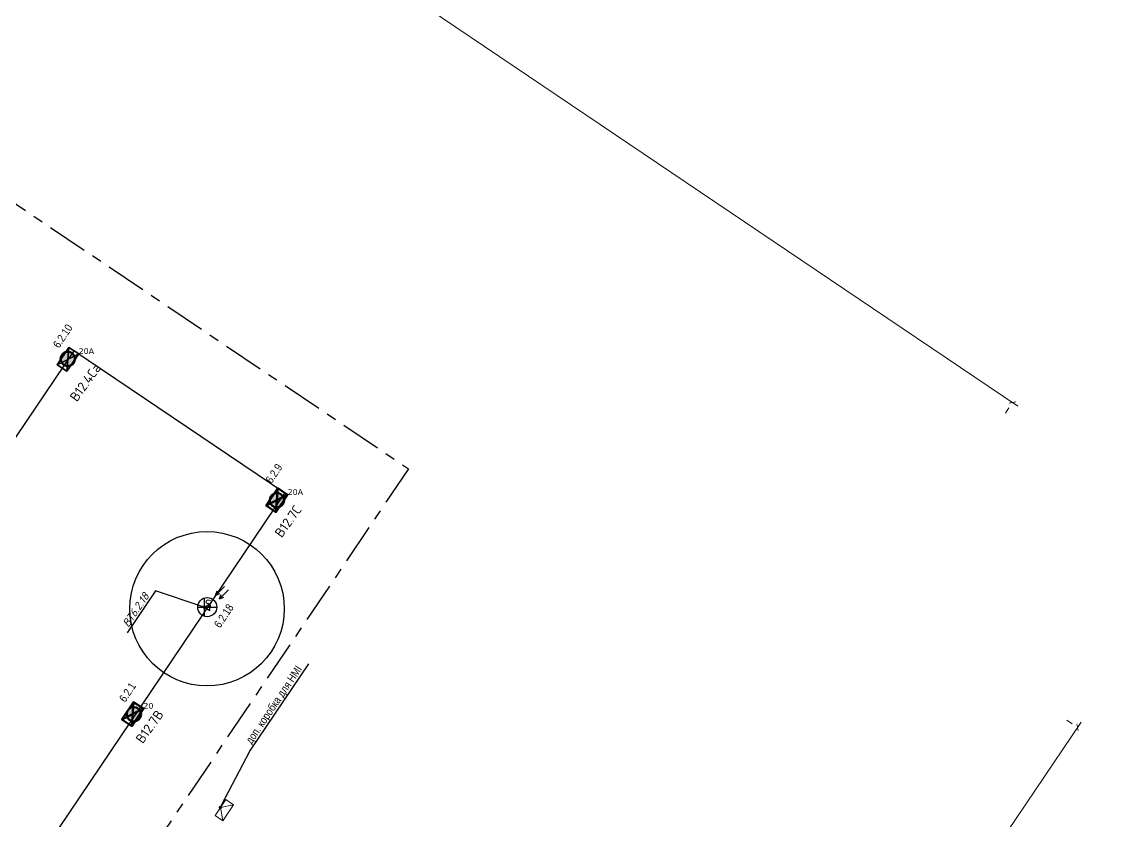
# Model space of a CAD drawing. Header units: millimetres. Extents: x -243740 to 150609, y -473655 to -165121.
# Drawn here: x 116031 to 150609, y -277976 to -252877 of the extents above; entities that cross this region are included whole.
import ezdxf
from ezdxf import colors
from ezdxf.entities.mleader import LeaderData, LeaderLine
from ezdxf.enums import TextEntityAlignment as Align
from ezdxf.math import Vec2, Vec3

# ---------------------------------------------------------------- set-up
doc = ezdxf.new("R2010")
doc.units = ezdxf.units.MM
doc.linetypes.add('Линия сетки', pattern=[22.225, 12.7, -3.175, 3.175, -3.175])
doc.linetypes.add('Штрих', pattern=[6.35, 3.175, -3.175])
for name, color, linetype, lineweight in [('0_Авт.', 255, 'Continuous', 5), ('_освещение_dali', 3, 'Continuous', 50), ('A-ANNO-DIMS', 7, 'Continuous', 9), ('DALLI', 6, 'TRAY', 30), ('Аварийное_овещение', 1, 'Continuous', 30), ('АР_монолит', 252, 'Continuous', 50), ('Светильники аварийные', 1, 'Continuous', 40)]:
    doc.layers.add(name, color=color, linetype=linetype, lineweight=lineweight)
doc.layers.add('_Гр.ЩД-1В.5.3.I4.6', color=6, linetype='Continuous')
doc.layers.add('Вставка', color=252, linetype='Continuous')
doc.layers.add('сВЕтильники', color=7, linetype='Continuous', lineweight=40, true_color=0x600080)
doc.styles.add('ELine', font='txt.shx')
doc.styles.add('GOST 2.304', font='')
doc.styles.add('ISOCPEUR_1', font='isocpeur.ttf', dxfattribs={"height": 200})
doc.styles.get("Standard").update_dxf_attribs({"font": 'ARIALN.TTF'})
doc.styles.add('TableTextStyle', font='')
doc.styles.add('Шрифт - 200', font='', dxfattribs={"height": 200})
doc.styles.get('GOST 2.304').set_extended_font_data('GOST Common')
doc.styles.get('TableTextStyle').set_extended_font_data('VERDANA.TTF')
doc.styles.get('Шрифт - 200').set_extended_font_data('GOST Common', italic=True)
doc.linetypes.add('TRAY', pattern='A,12.119257,["_",ELine,S=4.5,R=90,X=0,Y=-1.555839],0.750382,["_",ELine,S=4.5,R=0,X=0,Y=-0.805849],1.314849,["_",ELine,S=4.5,R=0,X=0,Y=-0.805849],2.250029,["_",ELine,S=4.5,R=90,X=0,Y=-1.555839],13.565483', length=30)
doc.linetypes.add('Truba', pattern='A,3e-05,[4,MSH_7,S=1,R=0,X=0,Y=0],-3.022072', length=3.022102)
doc.linetypes.add('Проводка в лотке', pattern='A,7.5,[130,ltypeshp.shx,S=0.5,R=0,X=0,Y=0],1,[130,ltypeshp.shx,S=1,R=90,X=0,Y=-0.5],1,[130,ltypeshp.shx,S=0.5,R=0,X=0,Y=0],7.5', length=17)
doc.dimstyles.new('М-200', dxfattribs={"dimtxt": 400, "dimasz": 160, "dimexe": 200, "dimexo": 400, "dimgap": 50, "dimtad": 1, "dimdec": 0, "dimzin": 0, "dimdsep": 46, "dimtxsty": 'GOST 2.304', "dimblk": 'ARCHTICK', "dimcen": 180, "dimdle": 200, "dimadec": 0, "dimazin": 0, "dimtfac": 1, "dimtdec": 0, "dimtmove": 1, "dimatfit": 0, "dimfxl": 1, "dimtolj": 1, "dimtzin": 0, "dimarcsym": 0})

# ---------------------------------------------------------------- blocks, each defined once
blk = doc.blocks.new('_ArchTick')
at = {"color": 0, "linetype": 'ByBlock', "const_width": 0.15}
blk.add_lwpolyline([(-0.5, -0.5), (0.5, 0.5)], dxfattribs=at)
blk = doc.blocks.new('*D44')
at = {"layer": 'A-ANNO-DIMS', "color": 0, "lineweight": -2}
for p, q in [((-93434, -34052), (-93322, -33886)), ((-22659, -81307), (-93376, -33608)), ((-23049, -81527), (-22937, -81361))]:
    blk.add_line(p, q, dxfattribs=at)
at = {"layer": 'Defpoints', "color": 0, "lineweight": 30, "transparency": 16777216}
for p in [(-93210, -33720), (-93210, -33720), (-22825, -81196)]:
    blk.add_point(p, dxfattribs=at)
at = {"layer": 'A-ANNO-DIMS', "color": 0, "lineweight": -2, "xscale": 160, "yscale": 160, "zscale": 160}
for p, rotation in [((-93210, -33720), 145.9999990259533), ((-22825, -81196), 325.9999990259533)]:
    blk.add_blockref('_ArchTick', p, dxfattribs=dict(at, rotation=rotation))
at = {"layer": 'A-ANNO-DIMS', "color": 0, "insert": (-57878, -57251), "char_height": 400, "attachment_point": 5, "rotation": 326, "style": 'GOST 2.304'}
blk.add_mtext('\\A1;84900', dxfattribs=at)
blk = doc.blocks.new('*D5')
at = {"layer": 'A-ANNO-DIMS', "color": 0, "lineweight": -2, "transparency": 16777216}
for p, q in [((-593595, -339954), (-537899, -257382)), ((-538342, -257324), (-538177, -257436)), ((-593814, -339565), (-593649, -339677))]:
    blk.add_line(p, q, dxfattribs=at)
at = {"layer": 'Defpoints', "color": 0, "transparency": 16777216}
for p in [(-538011, -257548), (-538011, -257548), (-593483, -339788)]:
    blk.add_point(p, dxfattribs=at)
at = {"layer": 'A-ANNO-DIMS', "color": 0, "lineweight": -2, "transparency": 16777216, "xscale": 160, "yscale": 160, "zscale": 160}
for p, rotation in [((-538011, -257548), 55.99999854218721), ((-593483, -339788), 235.9999985421872)]:
    blk.add_blockref('_ArchTick', p, dxfattribs=dict(at, rotation=rotation))
at = {"layer": 'A-ANNO-DIMS', "color": 0, "transparency": 16777216, "insert": (-565954, -298528), "char_height": 400, "attachment_point": 5, "rotation": 56, "style": 'GOST 2.304'}
blk.add_mtext('\\A1;99200', dxfattribs=at)
blk = doc.blocks.new('A$C0249faeb')
at = {"layer": 'DALLI', "color": 0, "linetype": 'Линия сетки', "lineweight": -3, "ltscale": 100}
blk.add_lwpolyline([(-14874, 3986), (-31472, -20621), (-57455, -3095), (-40857, 21511)], close=True, dxfattribs=at)
blk = doc.blocks.new('A$C85fa3c5e')
at = {"layer": '0_Авт.', "color": 6, "lineweight": 25, "ltscale": 100}
for points in [[(5.42, 6.5), (2.59, 3.68), (3.15, 5.07)], [(5.42, 6.5), (2.59, 3.68), (3.98, 4.24)], [(6.66, 5.43), (3.83, 2.6), (4.39, 3.99)], [(6.66, 5.43), (3.83, 2.6), (5.22, 3.16)], [(-3, 0), (3, 0)], [(-0.97, 2.84), (-0.98, -2.84)], [(-0.98, 0), (0.85, 1), (0.85, -0.01)], [(-0.98, 0), (0.84, -1.02), (0.85, -0.01)]]:
    blk.add_lwpolyline(points, dxfattribs=at)
blk.add_circle((0, 0), 3, dxfattribs=at)
blk = doc.blocks.new('*U419')
at = {"color": 0}
for p, q in [((-333, 43), (84, 124)), ((84, 124), (165, -292))]:
    blk.add_line(p, q, dxfattribs=at)
blk.add_lwpolyline([(-165, 292), (333, -43), (165, -292), (-333, 43)], close=True, dxfattribs=at)
blk = doc.blocks.new('_Dot')
at = {"color": 0, "linetype": 'ByBlock', "lineweight": -2}
blk.add_line((-0.5, 0), (-1, 0), dxfattribs=at)
at = {"color": 0, "linetype": 'ByBlock', "const_width": 0.5}
blk.add_lwpolyline([(-0.25, 0, 1), (0.25, 0, 1)], format="xyb", close=True, dxfattribs=at)
blk = doc.blocks.new('26494_2_0')
mesh = blk.add_polyface()
corners = [(0.186, 0.329, -0.215), (0.186, -0.329), (0.186, -0.329, -0.215), (0.186, -0.329), (0.186, 0.329, -0.215), (0.186, 0.329), (0.186, -0.329, -0.215), (-0.186, -0.329), (-0.186, -0.329, -0.215), (-0.186, -0.329), (0.186, -0.329, -0.215), (0.186, -0.329), (-0.186, -0.329, -0.215), (-0.186, 0.329), (-0.186, 0.329, -0.215), (-0.186, 0.329), (-0.186, -0.329, -0.215), (-0.186, -0.329), (-0.186, 0.329, -0.215), (0.186, 0.329), (0.186, 0.329, -0.215), (0.186, 0.329), (-0.186, 0.329, -0.215), (-0.186, 0.329), (0.186, 0.329), (-0.186, -0.329), (0.186, -0.329), (-0.186, -0.329), (0.186, 0.329), (-0.186, 0.329), (-0.186, 0.329, -0.215), (0.186, -0.329, -0.215), (-0.186, -0.329, -0.215), (0.186, -0.329, -0.215), (-0.186, 0.329, -0.215), (0.186, 0.329, -0.215)]
mesh.append_faces([[corners[k] for k in face] for face in [(0, 1, 2), (3, 4, 5), (6, 7, 8), (9, 10, 11), (12, 13, 14), (15, 16, 17), (18, 19, 20), (21, 22, 23), (24, 25, 26), (27, 28, 29), (30, 31, 32), (33, 34, 35)]])
blk = doc.blocks.new('26549_2_0')
mesh = blk.add_polyface()
corners = [(0.186, 0.329, -0.215), (0.186, -0.329), (0.186, -0.329, -0.215), (0.186, -0.329), (0.186, 0.329, -0.215), (0.186, 0.329), (0.186, -0.329, -0.215), (-0.186, -0.329), (-0.186, -0.329, -0.215), (-0.186, -0.329), (0.186, -0.329, -0.215), (0.186, -0.329), (-0.186, -0.329, -0.215), (-0.186, 0.329), (-0.186, 0.329, -0.215), (-0.186, 0.329), (-0.186, -0.329, -0.215), (-0.186, -0.329), (-0.186, 0.329, -0.215), (0.186, 0.329), (0.186, 0.329, -0.215), (0.186, 0.329), (-0.186, 0.329, -0.215), (-0.186, 0.329), (0.186, 0.329), (-0.186, -0.329), (0.186, -0.329), (-0.186, -0.329), (0.186, 0.329), (-0.186, 0.329), (-0.186, 0.329, -0.215), (0.186, -0.329, -0.215), (-0.186, -0.329, -0.215), (0.186, -0.329, -0.215), (-0.186, 0.329, -0.215), (0.186, 0.329, -0.215)]
mesh.append_faces([[corners[k] for k in face] for face in [(0, 1, 2), (3, 4, 5), (6, 7, 8), (9, 10, 11), (12, 13, 14), (15, 16, 17), (18, 19, 20), (21, 22, 23), (24, 25, 26), (27, 28, 29), (30, 31, 32), (33, 34, 35)]])
blk = doc.blocks.new('dgdg')
at = {"layer": 'Аварийное_овещение', "lineweight": 40, "xscale": 1000, "yscale": 1000, "zscale": 1000, "rotation": 325.9999999999997}
blk.add_blockref('26494_2_0', (352113, 133963, 3151), dxfattribs=at)
at = {"layer": 'сВЕтильники', "lineweight": 40, "xscale": 1000, "yscale": 1000, "zscale": 1000, "rotation": 325.9999999999997}
for name, p in [('26549_2_0', (358676, 129536, 3151)), ('26494_2_0', (354147, 122821, 3151))]:
    blk.add_blockref(name, p, dxfattribs=at)
at = {"layer": 'сВЕтильники', "style": 'ISOCPEUR_1'}
for s, p in [('В12.7С', (358827, 128339, 21000)), ('В12.7В', (354462, 121869, 21000))]:
    blk.add_text(s, height=300, rotation=54.2972, dxfattribs=at).set_placement(p)
at = {"layer": 'Светильники аварийные', "style": 'ISOCPEUR_1'}
blk.add_text('В12.4Са', height=300, rotation=54.2972, dxfattribs=at).set_placement((352394, 132609))
blk = doc.blocks.new('A$Cab2378fa')
at = {"lineweight": 25}
h = blk.add_hatch(color=0, dxfattribs=at)
h.paths.add_polyline_path([(162, -157, 0.442338), (148, 178), (0, 0)])
h.paths.add_polyline_path([(-142, -170), (0, 0), (-163, 158, 0.430096)])
at = {"lineweight": 25, "true_color": 0xfff5f5}
h = blk.add_hatch(color=7, dxfattribs=at)
h.dxf.hatch_style = 1
h.paths.add_polyline_path([(0, 0), (-142, -170, 0.174923), (3, -222, 0.197808), (162, -157)])
h.paths.add_polyline_path([(-163, 158), (0, 0), (148, 178, 0.175398), (3, 230, 0.209014)])
blk.add_circle((3, 4), 226)
blk = doc.blocks.new('Оси200')
at = {"layer": 'A-ANNO-DIMS'}
dim = blk.add_aligned_dim(p1=(-22825.1, -81195.6), p2=(-93210.4, -33720.1), distance=0, dimstyle='М-200', dxfattribs=at)
dim.commit()
dim.dimension.update_dxf_attribs({"geometry": '*D44', "text_midpoint": (-57878, -57250.6)})
dim = blk.add_aligned_dim(p1=(-76255.4, -173643), p2=(-20783.5, -91402.5), distance=0, dimstyle='М-200', dxfattribs=at)
dim.commit()
dim.dimension.update_dxf_attribs({"geometry": '*D5', "text_midpoint": (-48726.7, -132382.9), "insert": (517227.4, 166145.4)})
blk = doc.blocks.new('A$C010e0e93')
at = {"layer": 'A-ANNO-DIMS'}
blk.add_blockref('Оси200', (404603.7, 213803.6), dxfattribs=at)

msp = doc.modelspace()

# ---------------------------------------------------------------- block references
at = {"layer": '_освещение_dali', "color": 1, "ltscale": 100}
for p in [(117465, -263465), (124033, -267905, 2936)]:
    msp.add_blockref('A$Cab2378fa', p, dxfattribs=at)
at = {"layer": '_освещение_dali', "color": 5, "ltscale": 100}
msp.add_blockref('A$Cab2378fa', (119541, -274628), dxfattribs=at)

# ---------------------------------------------------------------- texts
at = {"layer": '_освещение_dali', "color": 231, "true_color": 0xf596b6, "style": 'TableTextStyle'}
for s, p in [('20А', (124374, -267733, 3151)), ('20', (119844, -274448, 3151))]:
    msp.add_text(s, height=180, dxfattribs=at).set_placement(p)

# ---------------------------------------------------------------- next in the draw order: block references
at = {"layer": 'Вставка', "linetype": 'Truba', "lineweight": 30, "ltscale": 100}
msp.add_blockref('A$C010e0e93', (-234640, -397437), dxfattribs=at)

# ---------------------------------------------------------------- next in the draw order: linework, layer by layer
at = {"layer": '_Гр.ЩД-1В.5.3.I4.6', "ltscale": 100}
msp.add_lwpolyline([(110693, -306972), (105011, -303137), (112334, -292279), (109146, -290129), (124290, -267676), (117657, -263202), (103701, -283892), (97138, -279465), (111094, -258775), (104531, -254349), (90576, -275039)], dxfattribs=at)
at = {"layer": 'Defpoints', "color": 3, "ltscale": 100}
msp.add_circle((121842, -271309, 11785), 2425, dxfattribs=at)

# ---------------------------------------------------------------- next in the draw order: block references
at = {"layer": '0_Авт.', "color": 3, "linetype": 'Проводка в лотке', "ltscale": 100, "xscale": 100, "yscale": 100, "zscale": 100}
msp.add_blockref('A$C85fa3c5e', (121849, -271258, 11785), dxfattribs=at)
at = {"layer": '0_Авт.', "color": 1, "rotation": 89.99999999999999}
msp.add_blockref('*U419', (122385, -277635), dxfattribs=at)
at = {"layer": 'Defpoints', "color": 3, "ltscale": 100}
msp.add_blockref('A$C0249faeb', (143045, -270898), dxfattribs=at)
at = {"layer": 'Defpoints', "linetype": 'Truba'}
msp.add_blockref('dgdg', (-234640, -397437), dxfattribs=at)

# ---------------------------------------------------------------- next in the draw order: texts
at = {"layer": '_Гр.ЩД-1В.5.3.I4.6', "ltscale": 100}
for s, p in [('6.2.10', (117478, -262852)), ('6.2.9', (124110, -267169)), ('6.2.18', (122534, -271642)), ('6.2.1', (119511, -274042))]:
    msp.add_text(s, height=250, rotation=56.5225, dxfattribs=at).set_placement(p, align=Align.BOTTOM_CENTER)
at = {"layer": '_освещение_dali', "color": 231, "true_color": 0xf596b6, "style": 'TableTextStyle'}
for s, height, p in [('20А', 180, (117811, -263306, 3151)), ('S', 250, (121770, -271278, 11785))]:
    msp.add_text(s, height=height, dxfattribs=at).set_placement(p)

# ---------------------------------------------------------------- next in the draw order: leaders
at = {"layer": '0_Авт.', "color": 1}
ml = msp.add_multileader_mtext('Standard', dxfattribs=at)
ml.set_content('доп. коробка для HMI', color=1)
ml.set_leader_properties()
ml.set_arrow_properties(name='DOT')
ml.build(insert=Vec2(0, 0))
ml.multileader.update_dxf_attribs({"has_dogleg": 0, "text_left_attachment_type": 6, "text_right_attachment_type": 6, "arrow_head_size": 100})
ctx = ml.context
ctx.base_point, ctx.char_height, ctx.arrow_head_size, ctx.landing_gap_size, ctx.plane_origin, ctx.plane_x_axis, ctx.plane_y_axis = Vec3(123183, -275784), 250, 100, 200, Vec3(201651, -149702), Vec3(0.559193, 0.829038), Vec3(-0.829038, 0.559193)
ctx.left_attachment, ctx.right_attachment = 6, 6
notes = []
notes.append((ctx, [(0, (1, 1, 0), (123179, -275790), (0.559193, 0.829038), 8, [(1, [(122260, -277551)], 0, [])])]))
ctx.mtext.insert, ctx.mtext.text_direction, ctx.mtext.rotation, ctx.mtext.width, ctx.mtext.flow_direction = Vec3(123031, -275439), Vec3(0.559193, 0.829038), 0.977384, 3082.82, 5
at = {"layer": '_освещение_dali'}
ml = msp.add_multileader_mtext('Standard', dxfattribs=at)
ml.set_content('{\\fISOCPEUR|b0|i1|c204|p34;ВТ6.2.18}', color=256, style='Шрифт - 200')
ml.set_leader_properties()
ml.set_arrow_properties(name='DOT')
ml.build(insert=Vec2(0, 0))
ml.multileader.update_dxf_attribs({"has_dogleg": 0, "text_left_attachment_type": 6, "text_right_attachment_type": 6, "arrow_head_size": 100})
ctx = ml.context
ctx.base_point, ctx.char_height, ctx.arrow_head_size, ctx.landing_gap_size, ctx.plane_origin, ctx.plane_x_axis, ctx.plane_y_axis = Vec3(119301, -272108, 11785), 250, 100, 200, Vec3(60575, -129998, 11785), Vec3(0.559193, 0.829038), Vec3(-0.829038, 0.559193)
ctx.left_attachment, ctx.right_attachment = 6, 6
notes.append((ctx, [(1, (1, 1, 0), (120223, -270742, 11785), (-0.559193, -0.829038), 8, [(1, [(121752, -271258, 11785)], 0, [])])]))
ctx.mtext.insert, ctx.mtext.text_direction, ctx.mtext.rotation, ctx.mtext.flow_direction = Vec3(119165, -271774, 11785), Vec3(0.559193, 0.829038), 0.977384, 5
for ctx, leaders in notes:
    for number, flags, end, landing, length, lines in leaders:
        leader = LeaderData()
        leader.index, (leader.has_last_leader_line, leader.has_dogleg_vector, leader.attachment_direction) = number, flags
        leader.last_leader_point, leader.dogleg_vector, leader.dogleg_length = Vec3(end), Vec3(landing), length
        for number, points, colour, breaks in lines:
            line = LeaderLine()
            line.index, line.vertices, line.color, line.breaks = number, Vec3.list(points), colors.encode_raw_color(colour), breaks
            leader.lines.append(line)
        ctx.leaders.append(leader)

doc.saveas('drawing.dxf')
